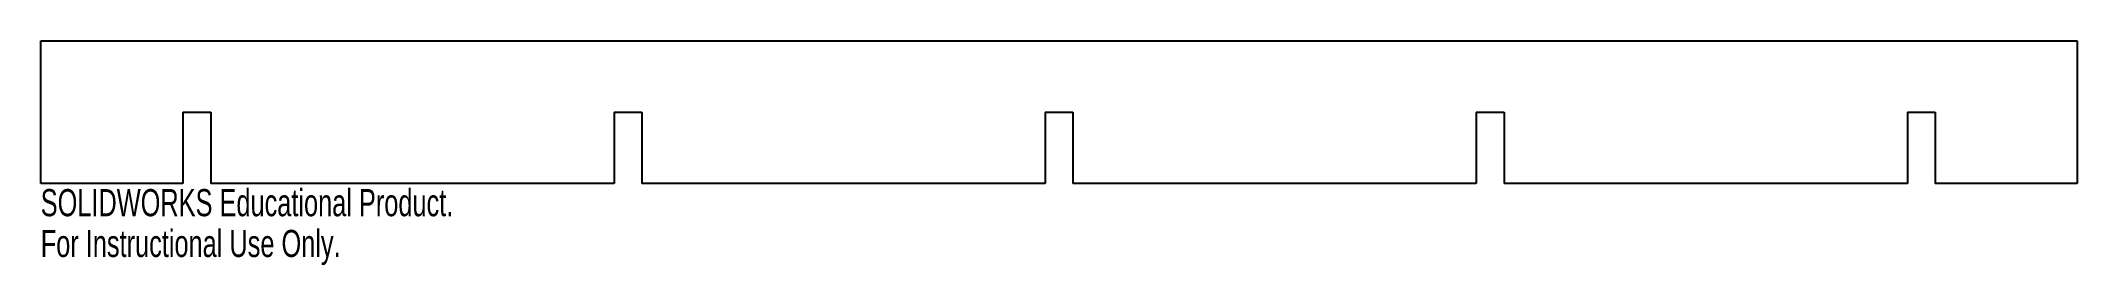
# Model space of a CAD drawing. Header units: inches. Extents: x -15.5 to -1.2, y -1.6 to 0.
import ezdxf

# ---------------------------------------------------------------- set-up
doc = ezdxf.new("R2010")
doc.units = ezdxf.units.IN
doc.header["$MEASUREMENT"] = 0
doc.styles.add('SLDTEXTSTYLE0', font='TXT', dxfattribs={"width": 0.7})

msp = doc.modelspace()

# ---------------------------------------------------------------- linework, layer by layer
at = {"color": 7, "linetype": 'Continuous', "lineweight": 25}
for p, q in [((-15.493, -0.012), (-1.173, -0.012)), ((-15.493, -1.012), (-15.493, -0.012)), ((-1.173, -0.012), (-1.173, -1.012)), ((-14.493, -0.512), (-14.493, -1.012)), ((-14.493, -0.512), (-14.298, -0.512)), ((-14.298, -0.512), (-14.298, -1.012)), ((-11.462, -0.512), (-11.462, -1.012)), ((-11.462, -0.512), (-11.267, -0.512)), ((-11.267, -0.512), (-11.267, -1.012)), ((-8.431, -0.512), (-8.431, -1.012)), ((-8.431, -0.512), (-8.236, -0.512)), ((-8.236, -0.512), (-8.236, -1.012)), ((-5.399, -0.512), (-5.399, -1.012)), ((-5.399, -0.512), (-5.204, -0.512)), ((-5.204, -0.512), (-5.204, -1.012)), ((-2.368, -0.512), (-2.368, -1.012)), ((-2.368, -0.512), (-2.173, -0.512)), ((-2.173, -0.512), (-2.173, -1.012)), ((-14.493, -1.012), (-15.493, -1.012)), ((-11.462, -1.012), (-14.298, -1.012)), ((-8.431, -1.012), (-11.267, -1.012)), ((-5.399, -1.012), (-8.236, -1.012)), ((-2.368, -1.012), (-5.204, -1.012)), ((-1.173, -1.012), (-2.173, -1.012))]:
    msp.add_line(p, q, dxfattribs=at)

# ---------------------------------------------------------------- texts
at = {"color": 7, "linetype": 'Continuous', "char_height": 0.1903, "attachment_point": 1, "style": 'SLDTEXTSTYLE0'}
for s, insert in [('SOLIDWORKS Educational Product.', (-15.493, -1.052)), ('For Instructional Use Only.', (-15.493, -1.338))]:
    msp.add_mtext(s, dxfattribs=dict(at, insert=insert))

doc.saveas('drawing.dxf')
